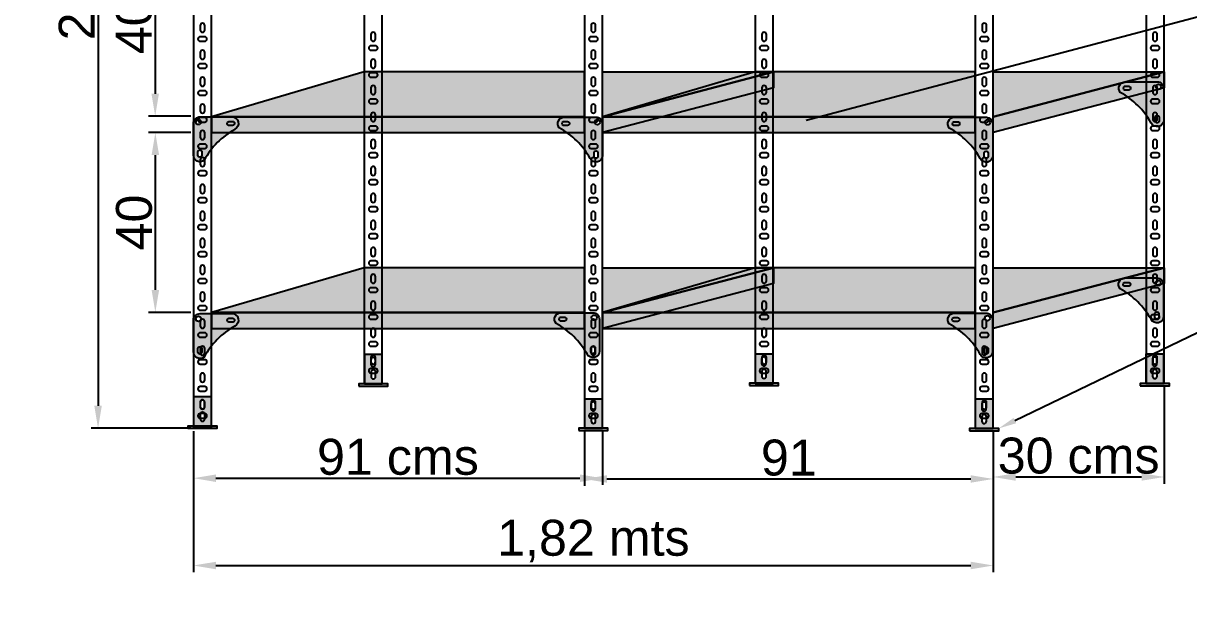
# Model space of a CAD drawing. Header units: millimetres. Extents: x 6614975 to 6624097, y 8742145 to 8746891.
# Drawn here: x 6615071.8 to 6615331.2, y 8745917 to 8746044.2 of the extents above; entities that cross this region are included whole.
import ezdxf
from ezdxf import colors
from ezdxf.entities.mleader import LeaderData, LeaderLine
from ezdxf.math import Vec2, Vec3

# ---------------------------------------------------------------- set-up
doc = ezdxf.new("R2010")
doc.units = ezdxf.units.MM
doc.styles.get("Standard").update_dxf_attribs({"font": 'arial.ttf'})
doc.dimstyles.new('ISO-25', dxfattribs={"dimtxt": 8, "dimasz": 5, "dimexe": 1.5, "dimexo": 0.625, "dimtad": 1, "dimtxsty": 'Standard', "dimcen": 2.5, "dimclrd": 1, "dimclre": 1, "dimclrt": 143, "dimadec": 0, "dimazin": 0, "dimtfac": 1, "dimtmove": 0, "dimatfit": 3, "dimfxl": 1, "dimarcsym": 0})

# ---------------------------------------------------------------- blocks, each defined once
blk = doc.blocks.new('*D182')
at = {"color": 1, "lineweight": -2, "transparency": 16777216}
for p, q in [((6615109.04, 8746154.02), (6615086.92, 8746154.02)), ((6615109.04, 8745954.02), (6615086.92, 8745954.02))]:
    blk.add_line(p, q, dxfattribs=at)
at = {"color": 1, "linetype": 'Continuous', "lineweight": -2, "transparency": 16777216}
blk.add_line((6615088.42, 8746149.02), (6615088.42, 8745959.02), dxfattribs=at)
at = {"color": 1, "transparency": 16777216}
for points in [[(6615087.59, 8746149.02), (6615089.26, 8746149.02), (6615088.42, 8746154.02)], [(6615087.59, 8745959.02), (6615089.26, 8745959.02), (6615088.42, 8745954.02)]]:
    blk.add_solid(points, dxfattribs=at)
at = {"layer": 'Defpoints', "color": 0, "transparency": 16777216}
for p in [(6615109.66, 8746154.02), (6615088.42, 8745954.02), (6615109.66, 8745954.02)]:
    blk.add_point(p, dxfattribs=at)
at = {"color": 143, "transparency": 16777216, "insert": (6615083.72, 8746054.02), "char_height": 8, "attachment_point": 5, "rotation": 90}
blk.add_mtext('2 mts', dxfattribs=at)
blk = doc.blocks.new('*D179')
at = {"color": 1, "lineweight": -2, "transparency": 16777216}
for p, q in [((6615109.04, 8746063.49), (6615099.64, 8746063.49)), ((6615109.04, 8746023.49), (6615099.64, 8746023.49))]:
    blk.add_line(p, q, dxfattribs=at)
at = {"color": 1, "linetype": 'Continuous', "lineweight": -2, "transparency": 16777216}
blk.add_line((6615101.14, 8746058.49), (6615101.14, 8746028.49), dxfattribs=at)
at = {"color": 1, "transparency": 16777216}
for points in [[(6615100.3, 8746058.49), (6615101.97, 8746058.49), (6615101.14, 8746063.49)], [(6615100.3, 8746028.49), (6615101.97, 8746028.49), (6615101.14, 8746023.49)]]:
    blk.add_solid(points, dxfattribs=at)
at = {"layer": 'Defpoints', "color": 0, "transparency": 16777216}
for p in [(6615109.66, 8746063.49), (6615101.14, 8746023.49), (6615109.66, 8746023.49)]:
    blk.add_point(p, dxfattribs=at)
at = {"color": 143, "transparency": 16777216, "insert": (6615096.43, 8746043.49), "char_height": 8, "attachment_point": 5, "rotation": 90}
blk.add_mtext('40', dxfattribs=at)
blk = doc.blocks.new('*D180')
at = {"color": 1, "lineweight": -2, "transparency": 16777216}
for p, q in [((6615109.04, 8746019.82), (6615099.67, 8746019.82)), ((6615109.04, 8745979.82), (6615099.67, 8745979.82))]:
    blk.add_line(p, q, dxfattribs=at)
at = {"color": 1, "linetype": 'Continuous', "lineweight": -2, "transparency": 16777216}
blk.add_line((6615101.17, 8746014.82), (6615101.17, 8745984.82), dxfattribs=at)
at = {"color": 1, "transparency": 16777216}
for points in [[(6615100.34, 8746014.82), (6615102.01, 8746014.82), (6615101.17, 8746019.82)], [(6615100.34, 8745984.82), (6615102.01, 8745984.82), (6615101.17, 8745979.82)]]:
    blk.add_solid(points, dxfattribs=at)
at = {"layer": 'Defpoints', "color": 0, "transparency": 16777216}
for p in [(6615109.66, 8746019.82), (6615101.17, 8745979.82), (6615109.66, 8745979.82)]:
    blk.add_point(p, dxfattribs=at)
at = {"color": 143, "transparency": 16777216, "insert": (6615096.46, 8745999.82), "char_height": 8, "attachment_point": 5, "rotation": 90}
blk.add_mtext('40', dxfattribs=at)
blk = doc.blocks.new('*D181')
at = {"color": 1, "lineweight": -2, "transparency": 16777216}
for p, q in [((6615109.66, 8745953.39), (6615109.66, 8745941.41)), ((6615200.66, 8745953.39), (6615200.66, 8745941.41))]:
    blk.add_line(p, q, dxfattribs=at)
at = {"color": 1, "linetype": 'Continuous', "lineweight": -2, "transparency": 16777216}
blk.add_line((6615114.66, 8745942.91), (6615195.66, 8745942.91), dxfattribs=at)
at = {"color": 1, "transparency": 16777216}
for points in [[(6615114.66, 8745943.74), (6615114.66, 8745942.07), (6615109.66, 8745942.91)], [(6615195.66, 8745943.74), (6615195.66, 8745942.07), (6615200.66, 8745942.91)]]:
    blk.add_solid(points, dxfattribs=at)
at = {"layer": 'Defpoints', "color": 0, "transparency": 16777216}
for p in [(6615109.66, 8745954.02), (6615200.66, 8745954.02), (6615200.66, 8745942.91)]:
    blk.add_point(p, dxfattribs=at)
at = {"color": 143, "transparency": 16777216, "insert": (6615155.16, 8745947.62), "char_height": 8, "attachment_point": 5}
blk.add_mtext('91 cms', dxfattribs=at)
blk = doc.blocks.new('*D184')
at = {"color": 1, "lineweight": -2, "transparency": 16777216}
for p, q in [((6615196.66, 8745953.39), (6615196.66, 8745941.24)), ((6615287.66, 8745953.39), (6615287.66, 8745941.24))]:
    blk.add_line(p, q, dxfattribs=at)
at = {"color": 1, "linetype": 'Continuous', "lineweight": -2, "transparency": 16777216}
blk.add_line((6615201.66, 8745942.74), (6615282.66, 8745942.74), dxfattribs=at)
at = {"color": 1, "transparency": 16777216}
for points in [[(6615201.66, 8745943.57), (6615201.66, 8745941.91), (6615196.66, 8745942.74)], [(6615282.66, 8745943.57), (6615282.66, 8745941.91), (6615287.66, 8745942.74)]]:
    blk.add_solid(points, dxfattribs=at)
at = {"layer": 'Defpoints', "color": 0, "transparency": 16777216}
for p in [(6615196.66, 8745954.02), (6615287.66, 8745954.02), (6615287.66, 8745942.74)]:
    blk.add_point(p, dxfattribs=at)
at = {"color": 143, "transparency": 16777216, "insert": (6615242.16, 8745947.45), "char_height": 8, "attachment_point": 5}
blk.add_mtext('91', dxfattribs=at)
blk = doc.blocks.new('*D185')
at = {"color": 1, "lineweight": -2, "transparency": 16777216}
for p, q in [((6615325.66, 8745963.39), (6615325.66, 8745941.68)), ((6615287.66, 8745953.39), (6615287.66, 8745941.68))]:
    blk.add_line(p, q, dxfattribs=at)
at = {"color": 1, "linetype": 'Continuous', "lineweight": -2, "transparency": 16777216}
blk.add_line((6615292.66, 8745943.18), (6615320.66, 8745943.18), dxfattribs=at)
at = {"color": 1, "transparency": 16777216}
for points in [[(6615292.66, 8745944.02), (6615292.66, 8745942.35), (6615287.66, 8745943.18)], [(6615320.66, 8745944.02), (6615320.66, 8745942.35), (6615325.66, 8745943.18)]]:
    blk.add_solid(points, dxfattribs=at)
at = {"layer": 'Defpoints', "color": 0, "transparency": 16777216}
for p in [(6615325.66, 8745964.02), (6615287.66, 8745954.02), (6615325.66, 8745943.18)]:
    blk.add_point(p, dxfattribs=at)
at = {"color": 143, "transparency": 16777216, "insert": (6615306.66, 8745947.89), "char_height": 8, "attachment_point": 5}
blk.add_mtext('30 cms', dxfattribs=at)
blk = doc.blocks.new('UNION-R')
at = {"true_color": 0x939598}
h = blk.add_hatch(color=252, dxfattribs=at)
h.dxf.hatch_style = 1
h.paths.add_polyline_path([(-8.1, 0.43, 0.631348), (-9.24, -1.96, -0.142591), (-2.34, -8.76, 0.79062), (0.43, -8.11), (0.43, -1.03, 0.414), (-1.04, 0.43)])
h.paths.add_polyline_path([(-1.31, -0.68, -1), (-0.15, -0.68, -1)], flags=16)
h.paths.add_polyline_path([(-7.37, -1.43), (-8.24, -1.43, -0.736995), (-8.24, -0.56), (-7.37, -0.56, -1)], flags=16)
h.paths.add_polyline_path([(-0.6, -7.41), (-0.6, -8.28, -1), (-1.47, -8.28), (-1.47, -7.41, -0.736995)], flags=16)
at = {"true_color": 0xffffff}
h = blk.add_hatch(color=7, dxfattribs=at)
h.dxf.hatch_style = 1
h.paths.add_polyline_path([(-8.1, 0.43, 0.631348), (-9.24, -1.96, -0.142591), (-2.34, -8.76, 0.79062), (0.43, -8.11), (0.43, -1.03, 0.414), (-1.04, 0.43)])
h.paths.add_polyline_path([(-7.37, -1.43), (-8.24, -1.43, -0.736995), (-8.24, -0.56), (-7.37, -0.56, -1)], flags=16)
h.paths.add_polyline_path([(-0.15, -0.68, -1), (-1.31, -0.68, -1)], flags=16)
h.paths.add_polyline_path([(-0.6, -7.41), (-0.6, -8.28, -1), (-1.47, -8.28), (-1.47, -7.41, -0.736995)], flags=16)
for points in [[(0.43, -8.11, -0.79062), (-2.34, -8.76, 0.142591), (-9.24, -1.96, -0.631348), (-8.1, 0.43), (-1.04, 0.43, -0.414214), (0.43, -1.04), (0.43, -8.11)], [(-7.37, -0.56, -1), (-7.37, -1.43), (-8.24, -1.43, -0.736995), (-8.24, -0.56), (-7.37, -0.56)], [(-0.6, -8.28, -1), (-1.47, -8.28), (-1.47, -7.41, -0.736995), (-0.6, -7.41), (-0.6, -8.28)]]:
    blk.add_lwpolyline(points, format="xyb")
blk.add_circle((-0.73, -0.68), 0.581)
blk = doc.blocks.new('*D212')
at = {"color": 1, "lineweight": -2, "transparency": 16777216}
for p, q in [((6615109.66, 8745953.39), (6615109.66, 8745921.98)), ((6615287.66, 8745953.39), (6615287.66, 8745921.98))]:
    blk.add_line(p, q, dxfattribs=at)
at = {"color": 1, "linetype": 'Continuous', "lineweight": -2, "transparency": 16777216}
blk.add_line((6615114.66, 8745923.48), (6615282.66, 8745923.48), dxfattribs=at)
at = {"color": 1, "transparency": 16777216}
for points in [[(6615114.66, 8745924.31), (6615114.66, 8745922.64), (6615109.66, 8745923.48)], [(6615282.66, 8745924.31), (6615282.66, 8745922.64), (6615287.66, 8745923.48)]]:
    blk.add_solid(points, dxfattribs=at)
at = {"layer": 'Defpoints', "color": 0, "transparency": 16777216}
for p in [(6615109.66, 8745954.02), (6615287.66, 8745954.02), (6615287.66, 8745923.48)]:
    blk.add_point(p, dxfattribs=at)
at = {"color": 143, "transparency": 16777216, "insert": (6615198.66, 8745928.91), "char_height": 8, "attachment_point": 5}
blk.add_mtext('1,82 mts ', dxfattribs=at)
blk = doc.blocks.new('PATA-RR')
at = {"true_color": 0x636466}
h = blk.add_hatch(color=251, dxfattribs=at)
h.dxf.hatch_style = 1
h.paths.add_polyline_path([(5.25, 7), (1.25, 7), (1.25, 0.5), (5.25, 0.5)])
h.paths.add_polyline_path([(3.76, 2.08, -1), (2.76, 2.08), (2.76, 3.08, -1), (3.76, 3.08)], flags=16)
h.paths.add_polyline_path([(2.72, 4.86), (2.72, 5.86, -1), (3.72, 5.86), (3.72, 4.86, -1)], flags=16)
h.paths.add_polyline_path([(6.5, 0.5), (0, 0.5), (0, 0), (6.5, 0)])
for points in [[(1.25, 0.5), (5.25, 0.5), (5.25, 7), (1.25, 7)], [(0, 0), (6.5, 0), (6.5, 0.5), (0, 0.5)]]:
    blk.add_lwpolyline(points, close=True)
for points in [[(2.72, 4.86, 1), (3.72, 4.86), (3.72, 5.86, 1), (2.72, 5.86)], [(2.76, 2.08, 1), (3.76, 2.08), (3.76, 3.08, 1), (2.76, 3.08)]]:
    blk.add_lwpolyline(points, format="xyb", close=True)

msp = doc.modelspace()

# ---------------------------------------------------------------- hatches: boundary and pattern name
h = msp.add_hatch(color=8)
h.dxf.hatch_style = 1
h.paths.add_polyline_path([(6615147.66, 8746033.322), (6615113.66, 8746023.322), (6615196.66, 8746023.322), (6615196.66, 8746033.322)])
h = msp.add_hatch(color=8)
h.dxf.hatch_style = 1
h.paths.add_polyline_path([(6615238.712, 8746029.822), (6615238.712, 8746033.322), (6615200.66, 8746023.322), (6615200.66, 8746019.822)])
h = msp.add_hatch(color=8)
h.dxf.hatch_style = 1
h.paths.add_polyline_path([(6615238.712, 8746033.322), (6615200.66, 8746033.322), (6615200.66, 8746023.322)])
h = msp.add_hatch(color=8)
h.dxf.hatch_style = 1
h.paths.add_polyline_path([(6615234.66, 8746033.322), (6615200.66, 8746023.322), (6615283.66, 8746023.322), (6615283.66, 8746033.322)])
h = msp.add_hatch(color=8)
h.dxf.hatch_style = 1
h.paths.add_polyline_path([(6615325.712, 8746029.822), (6615325.712, 8746033.322), (6615287.66, 8746023.322), (6615287.66, 8746019.822)])
h = msp.add_hatch(color=8)
h.dxf.hatch_style = 1
h.paths.add_polyline_path([(6615325.712, 8746033.322), (6615287.66, 8746033.322), (6615287.66, 8746023.322)])
h = msp.add_hatch(color=8)
h.dxf.hatch_style = 1
h.paths.add_polyline_path([(6615196.66, 8746019.822), (6615196.66, 8746023.322), (6615113.66, 8746023.322), (6615113.66, 8746019.822)])
h = msp.add_hatch(color=8)
h.dxf.hatch_style = 1
h.paths.add_polyline_path([(6615283.66, 8746019.822), (6615283.66, 8746023.322), (6615200.66, 8746023.322), (6615200.66, 8746019.822)])
h = msp.add_hatch(color=8)
h.dxf.hatch_style = 1
h.paths.add_polyline_path([(6615147.66, 8745989.76), (6615113.66, 8745979.76), (6615196.66, 8745979.76), (6615196.66, 8745989.76)])
h = msp.add_hatch(color=8)
h.dxf.hatch_style = 1
h.paths.add_polyline_path([(6615238.712, 8745986.26), (6615238.712, 8745989.76), (6615200.66, 8745979.76), (6615200.66, 8745976.26)])
h = msp.add_hatch(color=8)
h.dxf.hatch_style = 1
h.paths.add_polyline_path([(6615238.712, 8745989.76), (6615200.66, 8745989.76), (6615200.66, 8745979.76)])
h = msp.add_hatch(color=8)
h.dxf.hatch_style = 1
h.paths.add_polyline_path([(6615234.66, 8745989.76), (6615200.66, 8745979.76), (6615283.66, 8745979.76), (6615283.66, 8745989.76)])
h = msp.add_hatch(color=8)
h.dxf.hatch_style = 1
h.paths.add_polyline_path([(6615325.712, 8745986.26), (6615325.712, 8745989.76), (6615287.66, 8745979.76), (6615287.66, 8745976.26)])
h = msp.add_hatch(color=8)
h.dxf.hatch_style = 1
h.paths.add_polyline_path([(6615325.712, 8745989.76), (6615287.66, 8745989.76), (6615287.66, 8745979.76)])
h = msp.add_hatch(color=8)
h.dxf.hatch_style = 1
h.paths.add_polyline_path([(6615196.66, 8745976.26), (6615196.66, 8745979.76), (6615113.66, 8745979.76), (6615113.66, 8745976.26)])
h = msp.add_hatch(color=8)
h.dxf.hatch_style = 1
h.paths.add_polyline_path([(6615283.66, 8745976.26), (6615283.66, 8745979.76), (6615200.66, 8745979.76), (6615200.66, 8745976.26)])

# ---------------------------------------------------------------- linework, layer by layer
for points in [[(6615147.66, 8745964.02), (6615151.66, 8745964.02), (6615151.66, 8746164.02), (6615147.66, 8746164.02)], [(6615234.66, 8745964.02), (6615238.66, 8745964.02), (6615238.66, 8746164.02), (6615234.66, 8746164.02)], [(6615321.66, 8745964.02), (6615325.66, 8745964.02), (6615325.66, 8746164.02), (6615321.66, 8746164.02)], [(6615109.66, 8745954.02), (6615113.66, 8745954.02), (6615113.66, 8746154.02), (6615109.66, 8746154.02)], [(6615196.66, 8745954.02), (6615200.66, 8745954.02), (6615200.66, 8746154.02), (6615196.66, 8746154.02)], [(6615196.66, 8745954.02), (6615200.66, 8745954.02), (6615200.66, 8746154.02), (6615196.66, 8746154.02)], [(6615283.66, 8745954.02), (6615287.66, 8745954.02), (6615287.66, 8746154.02), (6615283.66, 8746154.02)], [(6615283.66, 8745954.02), (6615287.66, 8745954.02), (6615287.66, 8746154.02), (6615283.66, 8746154.02)], [(6615200.66, 8746023.322), (6615238.712, 8746033.322), (6615238.712, 8746029.822), (6615200.66, 8746019.822)], [(6615200.66, 8746033.322), (6615238.712, 8746033.322), (6615200.66, 8746023.322)], [(6615287.66, 8746023.322), (6615325.712, 8746033.322), (6615325.712, 8746029.822), (6615287.66, 8746019.822)], [(6615287.66, 8746033.322), (6615325.712, 8746033.322), (6615287.66, 8746023.322)], [(6615113.66, 8746019.822), (6615196.66, 8746019.822), (6615196.66, 8746023.322), (6615113.66, 8746023.322)], [(6615200.66, 8746019.822), (6615283.66, 8746019.822), (6615283.66, 8746023.322), (6615200.66, 8746023.322)], [(6615200.66, 8745979.76), (6615238.712, 8745989.76), (6615238.712, 8745986.26), (6615200.66, 8745976.26)], [(6615200.66, 8745989.76), (6615238.712, 8745989.76), (6615200.66, 8745979.76)], [(6615287.66, 8745979.76), (6615325.712, 8745989.76), (6615325.712, 8745986.26), (6615287.66, 8745976.26)], [(6615287.66, 8745989.76), (6615325.712, 8745989.76), (6615287.66, 8745979.76)], [(6615113.66, 8745976.26), (6615196.66, 8745976.26), (6615196.66, 8745979.76), (6615113.66, 8745979.76)], [(6615200.66, 8745976.26), (6615283.66, 8745976.26), (6615283.66, 8745979.76), (6615200.66, 8745979.76)]]:
    msp.add_lwpolyline(points, close=True)
for points in [[(6615111.16, 8746042.655, 1), (6615112.16, 8746042.655), (6615112.16, 8746043.655, 1), (6615111.16, 8746043.655)], [(6615198.16, 8746042.655, 1), (6615199.16, 8746042.655), (6615199.16, 8746043.655, 1), (6615198.16, 8746043.655)], [(6615198.16, 8746042.655, 1), (6615199.16, 8746042.655), (6615199.16, 8746043.655, 1), (6615198.16, 8746043.655)], [(6615285.16, 8746042.655, 1), (6615286.16, 8746042.655), (6615286.16, 8746043.655, 1), (6615285.16, 8746043.655)], [(6615285.16, 8746042.655, 1), (6615286.16, 8746042.655), (6615286.16, 8746043.655, 1), (6615285.16, 8746043.655)], [(6615111.16, 8746041.155, 1), (6615111.16, 8746040.155), (6615112.16, 8746040.155, 1), (6615112.16, 8746041.155)], [(6615149.16, 8746040.655, 1), (6615150.16, 8746040.655), (6615150.16, 8746041.655, 1), (6615149.16, 8746041.655)], [(6615198.16, 8746041.155, 1), (6615198.16, 8746040.155), (6615199.16, 8746040.155, 1), (6615199.16, 8746041.155)], [(6615198.16, 8746041.155, 1), (6615198.16, 8746040.155), (6615199.16, 8746040.155, 1), (6615199.16, 8746041.155)], [(6615236.16, 8746040.655, 1), (6615237.16, 8746040.655), (6615237.16, 8746041.655, 1), (6615236.16, 8746041.655)], [(6615285.16, 8746041.155, 1), (6615285.16, 8746040.155), (6615286.16, 8746040.155, 1), (6615286.16, 8746041.155)], [(6615285.16, 8746041.155, 1), (6615285.16, 8746040.155), (6615286.16, 8746040.155, 1), (6615286.16, 8746041.155)], [(6615323.16, 8746040.655, 1), (6615324.16, 8746040.655), (6615324.16, 8746041.655, 1), (6615323.16, 8746041.655)], [(6615111.16, 8746036.655, 1), (6615112.16, 8746036.655), (6615112.16, 8746037.655, 1), (6615111.16, 8746037.655)], [(6615149.16, 8746039.155, 1), (6615149.16, 8746038.155), (6615150.16, 8746038.155, 1), (6615150.16, 8746039.155)], [(6615198.16, 8746036.655, 1), (6615199.16, 8746036.655), (6615199.16, 8746037.655, 1), (6615198.16, 8746037.655)], [(6615198.16, 8746036.655, 1), (6615199.16, 8746036.655), (6615199.16, 8746037.655, 1), (6615198.16, 8746037.655)], [(6615236.16, 8746039.155, 1), (6615236.16, 8746038.155), (6615237.16, 8746038.155, 1), (6615237.16, 8746039.155)], [(6615285.16, 8746036.655, 1), (6615286.16, 8746036.655), (6615286.16, 8746037.655, 1), (6615285.16, 8746037.655)], [(6615285.16, 8746036.655, 1), (6615286.16, 8746036.655), (6615286.16, 8746037.655, 1), (6615285.16, 8746037.655)], [(6615323.16, 8746039.155, 1), (6615323.16, 8746038.155), (6615324.16, 8746038.155, 1), (6615324.16, 8746039.155)], [(6615111.16, 8746035.155, 1), (6615111.16, 8746034.155), (6615112.16, 8746034.155, 1), (6615112.16, 8746035.155)], [(6615149.16, 8746034.655, 1), (6615150.16, 8746034.655), (6615150.16, 8746035.655, 1), (6615149.16, 8746035.655)], [(6615198.16, 8746035.155, 1), (6615198.16, 8746034.155), (6615199.16, 8746034.155, 1), (6615199.16, 8746035.155)], [(6615198.16, 8746035.155, 1), (6615198.16, 8746034.155), (6615199.16, 8746034.155, 1), (6615199.16, 8746035.155)], [(6615236.16, 8746034.655, 1), (6615237.16, 8746034.655), (6615237.16, 8746035.655, 1), (6615236.16, 8746035.655)], [(6615285.16, 8746035.155, 1), (6615285.16, 8746034.155), (6615286.16, 8746034.155, 1), (6615286.16, 8746035.155)], [(6615285.16, 8746035.155, 1), (6615285.16, 8746034.155), (6615286.16, 8746034.155, 1), (6615286.16, 8746035.155)], [(6615323.16, 8746034.655, 1), (6615324.16, 8746034.655), (6615324.16, 8746035.655, 1), (6615323.16, 8746035.655)], [(6615149.16, 8746033.155, 1), (6615149.16, 8746032.155), (6615150.16, 8746032.155, 1), (6615150.16, 8746033.155)], [(6615236.16, 8746033.155, 1), (6615236.16, 8746032.155), (6615237.16, 8746032.155, 1), (6615237.16, 8746033.155)], [(6615323.16, 8746033.155, 1), (6615323.16, 8746032.155), (6615324.16, 8746032.155, 1), (6615324.16, 8746033.155)], [(6615111.16, 8746030.655, 1), (6615112.16, 8746030.655), (6615112.16, 8746031.655, 1), (6615111.16, 8746031.655)], [(6615149.16, 8746028.789, 1), (6615150.16, 8746028.789), (6615150.16, 8746029.789, 1), (6615149.16, 8746029.789)], [(6615198.16, 8746030.655, 1), (6615199.16, 8746030.655), (6615199.16, 8746031.655, 1), (6615198.16, 8746031.655)], [(6615198.16, 8746030.655, 1), (6615199.16, 8746030.655), (6615199.16, 8746031.655, 1), (6615198.16, 8746031.655)], [(6615236.16, 8746028.789, 1), (6615237.16, 8746028.789), (6615237.16, 8746029.789, 1), (6615236.16, 8746029.789)], [(6615285.16, 8746030.655, 1), (6615286.16, 8746030.655), (6615286.16, 8746031.655, 1), (6615285.16, 8746031.655)], [(6615285.16, 8746030.655, 1), (6615286.16, 8746030.655), (6615286.16, 8746031.655, 1), (6615285.16, 8746031.655)], [(6615323.16, 8746028.789, 1), (6615324.16, 8746028.789), (6615324.16, 8746029.789, 1), (6615323.16, 8746029.789)], [(6615111.16, 8746029.155, 1), (6615111.16, 8746028.155), (6615112.16, 8746028.155, 1), (6615112.16, 8746029.155)], [(6615198.16, 8746029.155, 1), (6615198.16, 8746028.155), (6615199.16, 8746028.155, 1), (6615199.16, 8746029.155)], [(6615198.16, 8746029.155, 1), (6615198.16, 8746028.155), (6615199.16, 8746028.155, 1), (6615199.16, 8746029.155)], [(6615285.16, 8746029.155, 1), (6615285.16, 8746028.155), (6615286.16, 8746028.155, 1), (6615286.16, 8746029.155)], [(6615285.16, 8746029.155, 1), (6615285.16, 8746028.155), (6615286.16, 8746028.155, 1), (6615286.16, 8746029.155)], [(6615111.16, 8746024.655, 1), (6615112.16, 8746024.655), (6615112.16, 8746025.655, 1), (6615111.16, 8746025.655)], [(6615149.16, 8746027.289, 1), (6615149.16, 8746026.289), (6615150.16, 8746026.289, 1), (6615150.16, 8746027.289)], [(6615198.16, 8746024.655, 1), (6615199.16, 8746024.655), (6615199.16, 8746025.655, 1), (6615198.16, 8746025.655)], [(6615198.16, 8746024.655, 1), (6615199.16, 8746024.655), (6615199.16, 8746025.655, 1), (6615198.16, 8746025.655)], [(6615236.16, 8746027.289, 1), (6615236.16, 8746026.289), (6615237.16, 8746026.289, 1), (6615237.16, 8746027.289)], [(6615285.16, 8746024.655, 1), (6615286.16, 8746024.655), (6615286.16, 8746025.655, 1), (6615285.16, 8746025.655)], [(6615285.16, 8746024.655, 1), (6615286.16, 8746024.655), (6615286.16, 8746025.655, 1), (6615285.16, 8746025.655)], [(6615323.16, 8746027.289, 1), (6615323.16, 8746026.289), (6615324.16, 8746026.289, 1), (6615324.16, 8746027.289)], [(6615111.16, 8746023.155, 1), (6615111.16, 8746022.155), (6615112.16, 8746022.155, 1), (6615112.16, 8746023.155)], [(6615149.16, 8746022.789, 1), (6615150.16, 8746022.789), (6615150.16, 8746023.789, 1), (6615149.16, 8746023.789)], [(6615198.16, 8746023.155, 1), (6615198.16, 8746022.155), (6615199.16, 8746022.155, 1), (6615199.16, 8746023.155)], [(6615198.16, 8746023.155, 1), (6615198.16, 8746022.155), (6615199.16, 8746022.155, 1), (6615199.16, 8746023.155)], [(6615236.16, 8746022.789, 1), (6615237.16, 8746022.789), (6615237.16, 8746023.789, 1), (6615236.16, 8746023.789)], [(6615285.16, 8746023.155, 1), (6615285.16, 8746022.155), (6615286.16, 8746022.155, 1), (6615286.16, 8746023.155)], [(6615285.16, 8746023.155, 1), (6615285.16, 8746022.155), (6615286.16, 8746022.155, 1), (6615286.16, 8746023.155)], [(6615323.16, 8746022.789, 1), (6615324.16, 8746022.789), (6615324.16, 8746023.789, 1), (6615323.16, 8746023.789)], [(6615111.16, 8746018.789, 1), (6615112.16, 8746018.789), (6615112.16, 8746019.789, 1), (6615111.16, 8746019.789)], [(6615149.16, 8746021.289, 1), (6615149.16, 8746020.289), (6615150.16, 8746020.289, 1), (6615150.16, 8746021.289)], [(6615198.16, 8746018.789, 1), (6615199.16, 8746018.789), (6615199.16, 8746019.789, 1), (6615198.16, 8746019.789)], [(6615198.16, 8746018.789, 1), (6615199.16, 8746018.789), (6615199.16, 8746019.789, 1), (6615198.16, 8746019.789)], [(6615236.16, 8746021.289, 1), (6615236.16, 8746020.289), (6615237.16, 8746020.289, 1), (6615237.16, 8746021.289)], [(6615285.16, 8746018.789, 1), (6615286.16, 8746018.789), (6615286.16, 8746019.789, 1), (6615285.16, 8746019.789)], [(6615285.16, 8746018.789, 1), (6615286.16, 8746018.789), (6615286.16, 8746019.789, 1), (6615285.16, 8746019.789)], [(6615323.16, 8746021.289, 1), (6615323.16, 8746020.289), (6615324.16, 8746020.289, 1), (6615324.16, 8746021.289)], [(6615111.16, 8746017.289, 1), (6615111.16, 8746016.289), (6615112.16, 8746016.289, 1), (6615112.16, 8746017.289)], [(6615149.16, 8746016.789, 1), (6615150.16, 8746016.789), (6615150.16, 8746017.789, 1), (6615149.16, 8746017.789)], [(6615198.16, 8746017.289, 1), (6615198.16, 8746016.289), (6615199.16, 8746016.289, 1), (6615199.16, 8746017.289)], [(6615198.16, 8746017.289, 1), (6615198.16, 8746016.289), (6615199.16, 8746016.289, 1), (6615199.16, 8746017.289)], [(6615236.16, 8746016.789, 1), (6615237.16, 8746016.789), (6615237.16, 8746017.789, 1), (6615236.16, 8746017.789)], [(6615285.16, 8746017.289, 1), (6615285.16, 8746016.289), (6615286.16, 8746016.289, 1), (6615286.16, 8746017.289)], [(6615285.16, 8746017.289, 1), (6615285.16, 8746016.289), (6615286.16, 8746016.289, 1), (6615286.16, 8746017.289)], [(6615323.16, 8746016.789, 1), (6615324.16, 8746016.789), (6615324.16, 8746017.789, 1), (6615323.16, 8746017.789)], [(6615149.16, 8746015.289, 1), (6615149.16, 8746014.289), (6615150.16, 8746014.289, 1), (6615150.16, 8746015.289)], [(6615236.16, 8746015.289, 1), (6615236.16, 8746014.289), (6615237.16, 8746014.289, 1), (6615237.16, 8746015.289)], [(6615323.16, 8746015.289, 1), (6615323.16, 8746014.289), (6615324.16, 8746014.289, 1), (6615324.16, 8746015.289)], [(6615111.16, 8746012.789, 1), (6615112.16, 8746012.789), (6615112.16, 8746013.789, 1), (6615111.16, 8746013.789)], [(6615149.16, 8746010.789, 1), (6615150.16, 8746010.789), (6615150.16, 8746011.789, 1), (6615149.16, 8746011.789)], [(6615198.16, 8746012.789, 1), (6615199.16, 8746012.789), (6615199.16, 8746013.789, 1), (6615198.16, 8746013.789)], [(6615198.16, 8746012.789, 1), (6615199.16, 8746012.789), (6615199.16, 8746013.789, 1), (6615198.16, 8746013.789)], [(6615236.16, 8746010.789, 1), (6615237.16, 8746010.789), (6615237.16, 8746011.789, 1), (6615236.16, 8746011.789)], [(6615285.16, 8746012.789, 1), (6615286.16, 8746012.789), (6615286.16, 8746013.789, 1), (6615285.16, 8746013.789)], [(6615285.16, 8746012.789, 1), (6615286.16, 8746012.789), (6615286.16, 8746013.789, 1), (6615285.16, 8746013.789)], [(6615323.16, 8746010.789, 1), (6615324.16, 8746010.789), (6615324.16, 8746011.789, 1), (6615323.16, 8746011.789)], [(6615111.16, 8746011.289, 1), (6615111.16, 8746010.289), (6615112.16, 8746010.289, 1), (6615112.16, 8746011.289)], [(6615149.16, 8746009.289, 1), (6615149.16, 8746008.289), (6615150.16, 8746008.289, 1), (6615150.16, 8746009.289)], [(6615198.16, 8746011.289, 1), (6615198.16, 8746010.289), (6615199.16, 8746010.289, 1), (6615199.16, 8746011.289)], [(6615198.16, 8746011.289, 1), (6615198.16, 8746010.289), (6615199.16, 8746010.289, 1), (6615199.16, 8746011.289)], [(6615236.16, 8746009.289, 1), (6615236.16, 8746008.289), (6615237.16, 8746008.289, 1), (6615237.16, 8746009.289)], [(6615285.16, 8746011.289, 1), (6615285.16, 8746010.289), (6615286.16, 8746010.289, 1), (6615286.16, 8746011.289)], [(6615285.16, 8746011.289, 1), (6615285.16, 8746010.289), (6615286.16, 8746010.289, 1), (6615286.16, 8746011.289)], [(6615323.16, 8746009.289, 1), (6615323.16, 8746008.289), (6615324.16, 8746008.289, 1), (6615324.16, 8746009.289)], [(6615111.16, 8746006.789, 1), (6615112.16, 8746006.789), (6615112.16, 8746007.789, 1), (6615111.16, 8746007.789)], [(6615198.16, 8746006.789, 1), (6615199.16, 8746006.789), (6615199.16, 8746007.789, 1), (6615198.16, 8746007.789)], [(6615198.16, 8746006.789, 1), (6615199.16, 8746006.789), (6615199.16, 8746007.789, 1), (6615198.16, 8746007.789)], [(6615285.16, 8746006.789, 1), (6615286.16, 8746006.789), (6615286.16, 8746007.789, 1), (6615285.16, 8746007.789)], [(6615285.16, 8746006.789, 1), (6615286.16, 8746006.789), (6615286.16, 8746007.789, 1), (6615285.16, 8746007.789)], [(6615111.16, 8746005.289, 1), (6615111.16, 8746004.289), (6615112.16, 8746004.289, 1), (6615112.16, 8746005.289)], [(6615149.16, 8746004.789, 1), (6615150.16, 8746004.789), (6615150.16, 8746005.789, 1), (6615149.16, 8746005.789)], [(6615198.16, 8746005.289, 1), (6615198.16, 8746004.289), (6615199.16, 8746004.289, 1), (6615199.16, 8746005.289)], [(6615198.16, 8746005.289, 1), (6615198.16, 8746004.289), (6615199.16, 8746004.289, 1), (6615199.16, 8746005.289)], [(6615236.16, 8746004.789, 1), (6615237.16, 8746004.789), (6615237.16, 8746005.789, 1), (6615236.16, 8746005.789)], [(6615285.16, 8746005.289, 1), (6615285.16, 8746004.289), (6615286.16, 8746004.289, 1), (6615286.16, 8746005.289)], [(6615285.16, 8746005.289, 1), (6615285.16, 8746004.289), (6615286.16, 8746004.289, 1), (6615286.16, 8746005.289)], [(6615323.16, 8746004.789, 1), (6615324.16, 8746004.789), (6615324.16, 8746005.789, 1), (6615323.16, 8746005.789)], [(6615111.16, 8746000.789, 1), (6615112.16, 8746000.789), (6615112.16, 8746001.789, 1), (6615111.16, 8746001.789)], [(6615149.16, 8746003.289, 1), (6615149.16, 8746002.289), (6615150.16, 8746002.289, 1), (6615150.16, 8746003.289)], [(6615198.16, 8746000.789, 1), (6615199.16, 8746000.789), (6615199.16, 8746001.789, 1), (6615198.16, 8746001.789)], [(6615198.16, 8746000.789, 1), (6615199.16, 8746000.789), (6615199.16, 8746001.789, 1), (6615198.16, 8746001.789)], [(6615236.16, 8746003.289, 1), (6615236.16, 8746002.289), (6615237.16, 8746002.289, 1), (6615237.16, 8746003.289)], [(6615285.16, 8746000.789, 1), (6615286.16, 8746000.789), (6615286.16, 8746001.789, 1), (6615285.16, 8746001.789)], [(6615285.16, 8746000.789, 1), (6615286.16, 8746000.789), (6615286.16, 8746001.789, 1), (6615285.16, 8746001.789)], [(6615323.16, 8746003.289, 1), (6615323.16, 8746002.289), (6615324.16, 8746002.289, 1), (6615324.16, 8746003.289)], [(6615111.16, 8745999.289, 1), (6615111.16, 8745998.289), (6615112.16, 8745998.289, 1), (6615112.16, 8745999.289)], [(6615149.16, 8745998.789, 1), (6615150.16, 8745998.789), (6615150.16, 8745999.789, 1), (6615149.16, 8745999.789)], [(6615198.16, 8745999.289, 1), (6615198.16, 8745998.289), (6615199.16, 8745998.289, 1), (6615199.16, 8745999.289)], [(6615198.16, 8745999.289, 1), (6615198.16, 8745998.289), (6615199.16, 8745998.289, 1), (6615199.16, 8745999.289)], [(6615236.16, 8745998.789, 1), (6615237.16, 8745998.789), (6615237.16, 8745999.789, 1), (6615236.16, 8745999.789)], [(6615285.16, 8745999.289, 1), (6615285.16, 8745998.289), (6615286.16, 8745998.289, 1), (6615286.16, 8745999.289)], [(6615285.16, 8745999.289, 1), (6615285.16, 8745998.289), (6615286.16, 8745998.289, 1), (6615286.16, 8745999.289)], [(6615323.16, 8745998.789, 1), (6615324.16, 8745998.789), (6615324.16, 8745999.789, 1), (6615323.16, 8745999.789)], [(6615111.16, 8745994.789, 1), (6615112.16, 8745994.789), (6615112.16, 8745995.789, 1), (6615111.16, 8745995.789)], [(6615149.16, 8745997.289, 1), (6615149.16, 8745996.289), (6615150.16, 8745996.289, 1), (6615150.16, 8745997.289)], [(6615198.16, 8745994.789, 1), (6615199.16, 8745994.789), (6615199.16, 8745995.789, 1), (6615198.16, 8745995.789)], [(6615198.16, 8745994.789, 1), (6615199.16, 8745994.789), (6615199.16, 8745995.789, 1), (6615198.16, 8745995.789)], [(6615236.16, 8745997.289, 1), (6615236.16, 8745996.289), (6615237.16, 8745996.289, 1), (6615237.16, 8745997.289)], [(6615285.16, 8745994.789, 1), (6615286.16, 8745994.789), (6615286.16, 8745995.789, 1), (6615285.16, 8745995.789)], [(6615285.16, 8745994.789, 1), (6615286.16, 8745994.789), (6615286.16, 8745995.789, 1), (6615285.16, 8745995.789)], [(6615323.16, 8745997.289, 1), (6615323.16, 8745996.289), (6615324.16, 8745996.289, 1), (6615324.16, 8745997.289)], [(6615149.16, 8745992.789, 1), (6615150.16, 8745992.789), (6615150.16, 8745993.789, 1), (6615149.16, 8745993.789)], [(6615236.16, 8745992.789, 1), (6615237.16, 8745992.789), (6615237.16, 8745993.789, 1), (6615236.16, 8745993.789)], [(6615323.16, 8745992.789, 1), (6615324.16, 8745992.789), (6615324.16, 8745993.789, 1), (6615323.16, 8745993.789)], [(6615111.16, 8745993.289, 1), (6615111.16, 8745992.289), (6615112.16, 8745992.289, 1), (6615112.16, 8745993.289)], [(6615149.16, 8745991.289, 1), (6615149.16, 8745990.289), (6615150.16, 8745990.289, 1), (6615150.16, 8745991.289)], [(6615198.16, 8745993.289, 1), (6615198.16, 8745992.289), (6615199.16, 8745992.289, 1), (6615199.16, 8745993.289)], [(6615198.16, 8745993.289, 1), (6615198.16, 8745992.289), (6615199.16, 8745992.289, 1), (6615199.16, 8745993.289)], [(6615236.16, 8745991.289, 1), (6615236.16, 8745990.289), (6615237.16, 8745990.289, 1), (6615237.16, 8745991.289)], [(6615285.16, 8745993.289, 1), (6615285.16, 8745992.289), (6615286.16, 8745992.289, 1), (6615286.16, 8745993.289)], [(6615285.16, 8745993.289, 1), (6615285.16, 8745992.289), (6615286.16, 8745992.289, 1), (6615286.16, 8745993.289)], [(6615323.16, 8745991.289, 1), (6615323.16, 8745990.289), (6615324.16, 8745990.289, 1), (6615324.16, 8745991.289)], [(6615111.16, 8745988.789, 1), (6615112.16, 8745988.789), (6615112.16, 8745989.789, 1), (6615111.16, 8745989.789)], [(6615198.16, 8745988.789, 1), (6615199.16, 8745988.789), (6615199.16, 8745989.789, 1), (6615198.16, 8745989.789)], [(6615198.16, 8745988.789, 1), (6615199.16, 8745988.789), (6615199.16, 8745989.789, 1), (6615198.16, 8745989.789)], [(6615285.16, 8745988.789, 1), (6615286.16, 8745988.789), (6615286.16, 8745989.789, 1), (6615285.16, 8745989.789)], [(6615285.16, 8745988.789, 1), (6615286.16, 8745988.789), (6615286.16, 8745989.789, 1), (6615285.16, 8745989.789)], [(6615111.16, 8745987.289, 1), (6615111.16, 8745986.289), (6615112.16, 8745986.289, 1), (6615112.16, 8745987.289)], [(6615149.16, 8745986.789, 1), (6615150.16, 8745986.789), (6615150.16, 8745987.789, 1), (6615149.16, 8745987.789)], [(6615198.16, 8745987.289, 1), (6615198.16, 8745986.289), (6615199.16, 8745986.289, 1), (6615199.16, 8745987.289)], [(6615198.16, 8745987.289, 1), (6615198.16, 8745986.289), (6615199.16, 8745986.289, 1), (6615199.16, 8745987.289)], [(6615236.16, 8745986.789, 1), (6615237.16, 8745986.789), (6615237.16, 8745987.789, 1), (6615236.16, 8745987.789)], [(6615285.16, 8745987.289, 1), (6615285.16, 8745986.289), (6615286.16, 8745986.289, 1), (6615286.16, 8745987.289)], [(6615285.16, 8745987.289, 1), (6615285.16, 8745986.289), (6615286.16, 8745986.289, 1), (6615286.16, 8745987.289)], [(6615323.16, 8745986.789, 1), (6615324.16, 8745986.789), (6615324.16, 8745987.789, 1), (6615323.16, 8745987.789)], [(6615111.16, 8745982.789, 1), (6615112.16, 8745982.789), (6615112.16, 8745983.789, 1), (6615111.16, 8745983.789)], [(6615149.16, 8745985.289, 1), (6615149.16, 8745984.289), (6615150.16, 8745984.289, 1), (6615150.16, 8745985.289)], [(6615198.16, 8745982.789, 1), (6615199.16, 8745982.789), (6615199.16, 8745983.789, 1), (6615198.16, 8745983.789)], [(6615198.16, 8745982.789, 1), (6615199.16, 8745982.789), (6615199.16, 8745983.789, 1), (6615198.16, 8745983.789)], [(6615236.16, 8745985.289, 1), (6615236.16, 8745984.289), (6615237.16, 8745984.289, 1), (6615237.16, 8745985.289)], [(6615285.16, 8745982.789, 1), (6615286.16, 8745982.789), (6615286.16, 8745983.789, 1), (6615285.16, 8745983.789)], [(6615285.16, 8745982.789, 1), (6615286.16, 8745982.789), (6615286.16, 8745983.789, 1), (6615285.16, 8745983.789)], [(6615323.16, 8745985.289, 1), (6615323.16, 8745984.289), (6615324.16, 8745984.289, 1), (6615324.16, 8745985.289)], [(6615111.16, 8745981.289, 1), (6615111.16, 8745980.289), (6615112.16, 8745980.289, 1), (6615112.16, 8745981.289)], [(6615149.16, 8745980.789, 1), (6615150.16, 8745980.789), (6615150.16, 8745981.789, 1), (6615149.16, 8745981.789)], [(6615198.16, 8745981.289, 1), (6615198.16, 8745980.289), (6615199.16, 8745980.289, 1), (6615199.16, 8745981.289)], [(6615198.16, 8745981.289, 1), (6615198.16, 8745980.289), (6615199.16, 8745980.289, 1), (6615199.16, 8745981.289)], [(6615236.16, 8745980.789, 1), (6615237.16, 8745980.789), (6615237.16, 8745981.789, 1), (6615236.16, 8745981.789)], [(6615285.16, 8745981.289, 1), (6615285.16, 8745980.289), (6615286.16, 8745980.289, 1), (6615286.16, 8745981.289)], [(6615285.16, 8745981.289, 1), (6615285.16, 8745980.289), (6615286.16, 8745980.289, 1), (6615286.16, 8745981.289)], [(6615323.16, 8745980.789, 1), (6615324.16, 8745980.789), (6615324.16, 8745981.789, 1), (6615323.16, 8745981.789)], [(6615111.16, 8745976.789, 1), (6615112.16, 8745976.789), (6615112.16, 8745977.789, 1), (6615111.16, 8745977.789)], [(6615149.16, 8745979.289, 1), (6615149.16, 8745978.289), (6615150.16, 8745978.289, 1), (6615150.16, 8745979.289)], [(6615198.16, 8745976.789, 1), (6615199.16, 8745976.789), (6615199.16, 8745977.789, 1), (6615198.16, 8745977.789)], [(6615198.16, 8745976.789, 1), (6615199.16, 8745976.789), (6615199.16, 8745977.789, 1), (6615198.16, 8745977.789)], [(6615236.16, 8745979.289, 1), (6615236.16, 8745978.289), (6615237.16, 8745978.289, 1), (6615237.16, 8745979.289)], [(6615285.16, 8745976.789, 1), (6615286.16, 8745976.789), (6615286.16, 8745977.789, 1), (6615285.16, 8745977.789)], [(6615285.16, 8745976.789, 1), (6615286.16, 8745976.789), (6615286.16, 8745977.789, 1), (6615285.16, 8745977.789)], [(6615323.16, 8745979.289, 1), (6615323.16, 8745978.289), (6615324.16, 8745978.289, 1), (6615324.16, 8745979.289)], [(6615149.16, 8745974.789, 1), (6615150.16, 8745974.789), (6615150.16, 8745975.789, 1), (6615149.16, 8745975.789)], [(6615236.16, 8745974.789, 1), (6615237.16, 8745974.789), (6615237.16, 8745975.789, 1), (6615236.16, 8745975.789)], [(6615323.16, 8745974.789, 1), (6615324.16, 8745974.789), (6615324.16, 8745975.789, 1), (6615323.16, 8745975.789)], [(6615111.16, 8745975.289, 1), (6615111.16, 8745974.289), (6615112.16, 8745974.289, 1), (6615112.16, 8745975.289)], [(6615149.16, 8745973.289, 1), (6615149.16, 8745972.289), (6615150.16, 8745972.289, 1), (6615150.16, 8745973.289)], [(6615198.16, 8745975.289, 1), (6615198.16, 8745974.289), (6615199.16, 8745974.289, 1), (6615199.16, 8745975.289)], [(6615198.16, 8745975.289, 1), (6615198.16, 8745974.289), (6615199.16, 8745974.289, 1), (6615199.16, 8745975.289)], [(6615236.16, 8745973.289, 1), (6615236.16, 8745972.289), (6615237.16, 8745972.289, 1), (6615237.16, 8745973.289)], [(6615285.16, 8745975.289, 1), (6615285.16, 8745974.289), (6615286.16, 8745974.289, 1), (6615286.16, 8745975.289)], [(6615285.16, 8745975.289, 1), (6615285.16, 8745974.289), (6615286.16, 8745974.289, 1), (6615286.16, 8745975.289)], [(6615323.16, 8745973.289, 1), (6615323.16, 8745972.289), (6615324.16, 8745972.289, 1), (6615324.16, 8745973.289)], [(6615111.16, 8745970.789, 1), (6615112.16, 8745970.789), (6615112.16, 8745971.789, 1), (6615111.16, 8745971.789)], [(6615149.16, 8745968.789, 1), (6615150.16, 8745968.789), (6615150.16, 8745969.789, 1), (6615149.16, 8745969.789)], [(6615198.16, 8745970.789, 1), (6615199.16, 8745970.789), (6615199.16, 8745971.789, 1), (6615198.16, 8745971.789)], [(6615198.16, 8745970.789, 1), (6615199.16, 8745970.789), (6615199.16, 8745971.789, 1), (6615198.16, 8745971.789)], [(6615236.16, 8745968.789, 1), (6615237.16, 8745968.789), (6615237.16, 8745969.789, 1), (6615236.16, 8745969.789)], [(6615285.16, 8745970.789, 1), (6615286.16, 8745970.789), (6615286.16, 8745971.789, 1), (6615285.16, 8745971.789)], [(6615285.16, 8745970.789, 1), (6615286.16, 8745970.789), (6615286.16, 8745971.789, 1), (6615285.16, 8745971.789)], [(6615323.16, 8745968.789, 1), (6615324.16, 8745968.789), (6615324.16, 8745969.789, 1), (6615323.16, 8745969.789)], [(6615111.16, 8745969.289, 1), (6615111.16, 8745968.289), (6615112.16, 8745968.289, 1), (6615112.16, 8745969.289)], [(6615198.16, 8745969.289, 1), (6615198.16, 8745968.289), (6615199.16, 8745968.289, 1), (6615199.16, 8745969.289)], [(6615198.16, 8745969.289, 1), (6615198.16, 8745968.289), (6615199.16, 8745968.289, 1), (6615199.16, 8745969.289)], [(6615285.16, 8745969.289, 1), (6615285.16, 8745968.289), (6615286.16, 8745968.289, 1), (6615286.16, 8745969.289)], [(6615285.16, 8745969.289, 1), (6615285.16, 8745968.289), (6615286.16, 8745968.289, 1), (6615286.16, 8745969.289)], [(6615111.16, 8745964.789, 1), (6615112.16, 8745964.789), (6615112.16, 8745965.789, 1), (6615111.16, 8745965.789)], [(6615149.16, 8745967.289, 1), (6615149.16, 8745966.289), (6615150.16, 8745966.289, 1), (6615150.16, 8745967.289)], [(6615198.16, 8745964.789, 1), (6615199.16, 8745964.789), (6615199.16, 8745965.789, 1), (6615198.16, 8745965.789)], [(6615198.16, 8745964.789, 1), (6615199.16, 8745964.789), (6615199.16, 8745965.789, 1), (6615198.16, 8745965.789)], [(6615236.16, 8745967.289, 1), (6615236.16, 8745966.289), (6615237.16, 8745966.289, 1), (6615237.16, 8745967.289)], [(6615285.16, 8745964.789, 1), (6615286.16, 8745964.789), (6615286.16, 8745965.789, 1), (6615285.16, 8745965.789)], [(6615285.16, 8745964.789, 1), (6615286.16, 8745964.789), (6615286.16, 8745965.789, 1), (6615285.16, 8745965.789)], [(6615323.16, 8745967.289, 1), (6615323.16, 8745966.289), (6615324.16, 8745966.289, 1), (6615324.16, 8745967.289)], [(6615111.16, 8745963.289, 1), (6615111.16, 8745962.289), (6615112.16, 8745962.289, 1), (6615112.16, 8745963.289)], [(6615198.16, 8745963.289, 1), (6615198.16, 8745962.289), (6615199.16, 8745962.289, 1), (6615199.16, 8745963.289)], [(6615198.16, 8745963.289, 1), (6615198.16, 8745962.289), (6615199.16, 8745962.289, 1), (6615199.16, 8745963.289)], [(6615285.16, 8745963.289, 1), (6615285.16, 8745962.289), (6615286.16, 8745962.289, 1), (6615286.16, 8745963.289)], [(6615285.16, 8745963.289, 1), (6615285.16, 8745962.289), (6615286.16, 8745962.289, 1), (6615286.16, 8745963.289)], [(6615111.16, 8745958.789, 1), (6615112.16, 8745958.789), (6615112.16, 8745959.789, 1), (6615111.16, 8745959.789)], [(6615198.16, 8745958.789, 1), (6615199.16, 8745958.789), (6615199.16, 8745959.789, 1), (6615198.16, 8745959.789)], [(6615198.16, 8745958.789, 1), (6615199.16, 8745958.789), (6615199.16, 8745959.789, 1), (6615198.16, 8745959.789)], [(6615285.16, 8745958.789, 1), (6615286.16, 8745958.789), (6615286.16, 8745959.789, 1), (6615285.16, 8745959.789)], [(6615285.16, 8745958.789, 1), (6615286.16, 8745958.789), (6615286.16, 8745959.789, 1), (6615285.16, 8745959.789)], [(6615111.16, 8745957.289, 1), (6615111.16, 8745956.289), (6615112.16, 8745956.289, 1), (6615112.16, 8745957.289)], [(6615198.16, 8745957.289, 1), (6615198.16, 8745956.289), (6615199.16, 8745956.289, 1), (6615199.16, 8745957.289)], [(6615198.16, 8745957.289, 1), (6615198.16, 8745956.289), (6615199.16, 8745956.289, 1), (6615199.16, 8745957.289)], [(6615285.16, 8745957.289, 1), (6615285.16, 8745956.289), (6615286.16, 8745956.289, 1), (6615286.16, 8745957.289)], [(6615285.16, 8745957.289, 1), (6615285.16, 8745956.289), (6615286.16, 8745956.289, 1), (6615286.16, 8745957.289)]]:
    msp.add_lwpolyline(points, format="xyb", close=True)
for points in [[(6615147.66, 8746033.322), (6615113.66, 8746023.322), (6615196.66, 8746023.322), (6615196.66, 8746033.322), (6615147.66, 8746033.322)], [(6615234.66, 8746033.322), (6615200.66, 8746023.322), (6615283.66, 8746023.322), (6615283.66, 8746033.322), (6615234.66, 8746033.322)], [(6615147.66, 8745989.76), (6615113.66, 8745979.76), (6615196.66, 8745979.76), (6615196.66, 8745989.76), (6615147.66, 8745989.76)], [(6615234.66, 8745989.76), (6615200.66, 8745979.76), (6615283.66, 8745979.76), (6615283.66, 8745989.76), (6615234.66, 8745989.76)]]:
    msp.add_lwpolyline(points)

# ---------------------------------------------------------------- block references
at = {"color": 18, "lineweight": 211, "true_color": 0x000000}
for p in [(6615325.17, 8746030.71), (6615200.287, 8746022.843), (6615287.113, 8746022.809), (6615325.107, 8745987.047), (6615199.582, 8745979.321), (6615287.087, 8745979.228)]:
    msp.add_blockref('UNION-R', p, dxfattribs=at)
at = {"color": 18, "lineweight": 211, "true_color": 0x000000, "rotation": 90}
for p in [(6615110.089, 8746022.907), (6615110.089, 8745979.11)]:
    msp.add_blockref('UNION-R', p, dxfattribs=at)
at = {"color": 7, "true_color": 0xffffff}
for p in [(6615146.438, 8745963.422), (6615233.386, 8745963.535), (6615320.349, 8745963.498), (6615108.401, 8745954.02), (6615195.408, 8745953.533), (6615282.363, 8745953.488)]:
    msp.add_blockref('PATA-RR', p, dxfattribs=at)

# ---------------------------------------------------------------- dimensions: what is measured, and where the dimension line sits
dim = msp.add_linear_dim(base=(6615088.424, 8745954.02), p1=(6615109.66, 8746154.02), p2=(6615109.66, 8745954.02), angle=90, text='2 mts', dimstyle='ISO-25')
dim.commit()
dim.dimension.update_dxf_attribs({"geometry": '*D182', "text_midpoint": (6615083.717, 8746054.02)})
for base, p1, p2, picture, middle in [((6615101.137, 8746023.493), (6615109.66, 8746063.493), (6615109.66, 8746023.493), '*D179', (6615096.428, 8746043.493)), ((6615101.174, 8745979.822), (6615109.66, 8746019.822), (6615109.66, 8745979.822), '*D180', (6615096.464, 8745999.822))]:
    dim = msp.add_linear_dim(base=base, p1=p1, p2=p2, angle=90, dimstyle='ISO-25')
    dim.commit()
    dim.dimension.update_dxf_attribs({"geometry": picture, "text_midpoint": middle})
for base, p1, p2, text, picture, middle in [((6615325.66, 8745943.183), (6615287.66, 8745954.02), (6615325.66, 8745964.02), '30 cms', '*D185', (6615306.66, 8745947.895)), ((6615200.66, 8745942.908), (6615109.66, 8745954.02), (6615200.66, 8745954.02), '<> cms', '*D181', (6615155.16, 8745947.617))]:
    dim = msp.add_linear_dim(base=base, p1=p1, p2=p2, text=text, dimstyle='ISO-25')
    dim.commit()
    dim.dimension.update_dxf_attribs({"geometry": picture, "text_midpoint": middle})
dim = msp.add_linear_dim(base=(6615287.66, 8745923.478), p1=(6615109.66, 8745954.02), p2=(6615287.66, 8745954.02), text='1,82 mts ', dimstyle='ISO-25', dxfattribs=at)
dim.commit()
dim.dimension.update_dxf_attribs({"geometry": '*D212', "text_midpoint": (6615198.66, 8745928.91)})
dim = msp.add_linear_dim(base=(6615287.66, 8745942.74), p1=(6615196.66, 8745954.02), p2=(6615287.66, 8745954.02), dimstyle='ISO-25')
dim.commit()
dim.dimension.update_dxf_attribs({"geometry": '*D184', "text_midpoint": (6615242.16, 8745947.449)})

# ---------------------------------------------------------------- leaders
at = {"color": 152, "true_color": 0x2776bb}
ml = msp.add_multileader_mtext('Standard', dxfattribs=at)
ml.set_content('BANDEJA-U  :  1.5 mm. PLOMO 30 X 91 cm. ULTRAPESADO', color=(39, 118, 187))
ml.set_leader_properties()
ml.build(insert=Vec2(0, 0))
ctx = ml.context
ctx.base_point, ctx.plane_origin = Vec3(6615354.629, 8746049.184), Vec3(6615242.16, 8746021.572)
notes = []
notes.append((ctx, [(0, (1, 1, 0), (6615346.629, 8746049.184), (1, 0), 8, [(0, [(6615242.16, 8746021.572)], 0, [])])]))
ctx.mtext.insert, ctx.mtext.flow_direction = Vec3(6615356.629, 8746051.219), 5
ml = msp.add_multileader_mtext('Standard', dxfattribs=at)
ml.set_content('PATA-R  :  1.5 mm./1 mm. CINCADO REGULABLE UNIVERSAL', color=(39, 118, 187))
ml.set_leader_properties()
ml.build(insert=Vec2(0, 0))
ctx = ml.context
ctx.base_point, ctx.plane_origin = Vec3(6615354.629, 8745981.84), Vec3(6615288.863, 8745953.988)
notes.append((ctx, [(0, (1, 1, 0), (6615346.629, 8745981.84), (1, 0), 8, [(0, [(6615288.863, 8745953.988)], 0, [])])]))
ctx.mtext.insert, ctx.mtext.flow_direction = Vec3(6615356.629, 8745983.874), 5
for ctx, leaders in notes:
    for number, flags, end, landing, length, lines in leaders:
        leader = LeaderData()
        leader.index, (leader.has_last_leader_line, leader.has_dogleg_vector, leader.attachment_direction) = number, flags
        leader.last_leader_point, leader.dogleg_vector, leader.dogleg_length = Vec3(end), Vec3(landing), length
        for number, points, colour, breaks in lines:
            line = LeaderLine()
            line.index, line.vertices, line.color, line.breaks = number, Vec3.list(points), colors.encode_raw_color(colour), breaks
            leader.lines.append(line)
        ctx.leaders.append(leader)

doc.saveas('drawing.dxf')
